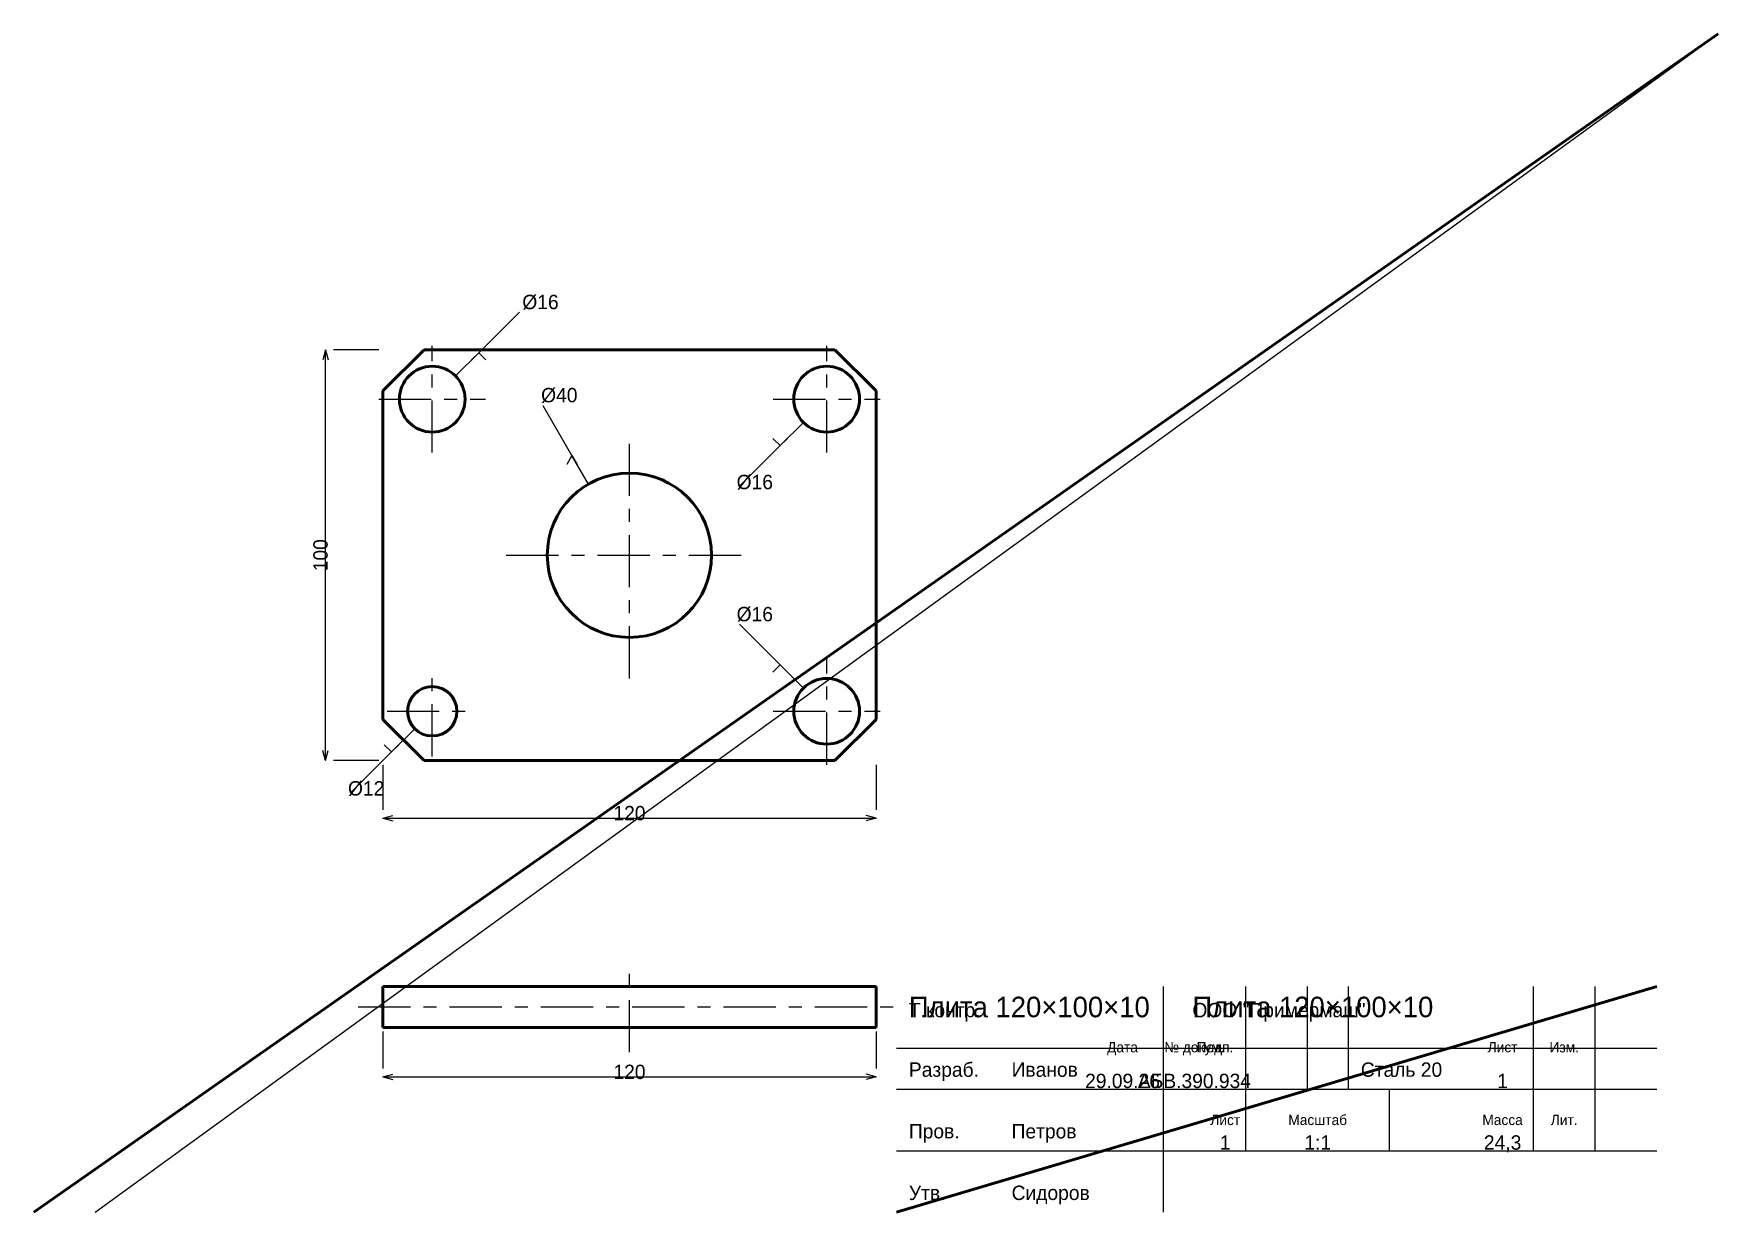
# Model space of a CAD drawing. Header units: millimetres. Extents: x 5 to 415, y 5 to 292.
import ezdxf
from ezdxf.enums import TextEntityAlignment as Align

# ---------------------------------------------------------------- set-up
doc = ezdxf.new("R2010")
doc.units = ezdxf.units.MM
doc.linetypes.add('CENTER', pattern=[22.225, 12.7, -3.175, 3.175, -3.175])
doc.linetypes.add('DASHED', pattern=[9, 6, -3])
for name, color, linetype, lineweight in [('AXIS', 7, 'CENTER', 25), ('DIMS', 7, 'CONTINUOUS', 25), ('MAIN', 7, 'CONTINUOUS', 50), ('TEXT', 7, 'CONTINUOUS', 25), ('THIN', 7, 'CONTINUOUS', 25)]:
    doc.layers.add(name, color=color, linetype=linetype, lineweight=lineweight)

msp = doc.modelspace()

# ---------------------------------------------------------------- linework, layer by layer
at = {"layer": 'AXIS', "linetype": 'CENTER', "lineweight": 25}
for p, q in [((102, 190), (102, 216)), ((198, 190), (198, 216)), ((89, 203), (115, 203)), ((185, 203), (211, 203)), ((150, 135), (150, 195)), ((120, 165), (180, 165)), ((198, 114), (198, 140)), ((102, 116), (102, 138)), ((91, 127), (113, 127)), ((185, 127), (211, 127)), ((150, 44), (150, 66)), ((84, 55), (216, 55))]:
    msp.add_line(p, q, dxfattribs=at)
at = {"layer": 'DIMS', "linetype": 'CONTINUOUS', "lineweight": 25}
for p, q in [((113.314, 214.314), (123.213, 224.213)), ((76, 215), (75.353, 212.585)), ((76, 115), (76, 215)), ((76, 215), (76.647, 212.585)), ((89, 215), (78, 215)), ((107.657, 208.657), (113.314, 214.314)), ((113.314, 214.314), (111.546, 212.546)), ((113.314, 214.314), (115.081, 212.546)), ((136, 189.249), (129, 201.373)), ((192.343, 197.343), (186.686, 191.686)), ((186.686, 191.686), (184.919, 193.454)), ((186.686, 191.686), (188.454, 193.454)), ((136, 189.249), (134.75, 187.084)), ((140, 182.321), (136, 189.249)), ((136, 189.249), (137.25, 187.084)), ((186.686, 191.686), (176.787, 181.787)), ((186.686, 138.314), (176.787, 148.213)), ((186.686, 138.314), (184.919, 136.546)), ((192.343, 132.657), (186.686, 138.314)), ((186.686, 138.314), (188.454, 136.546)), ((97.757, 122.757), (92.101, 117.101)), ((76, 115), (75.353, 117.415)), ((76, 115), (76.647, 117.415)), ((89, 115), (78, 115)), ((92.101, 117.101), (82.201, 107.201)), ((92.101, 117.101), (90.333, 118.868)), ((92.101, 117.101), (93.868, 118.868)), ((90, 114), (90, 103)), ((210, 114), (210, 103)), ((90, 101), (92.415, 101.647)), ((90, 101), (210, 101)), ((90, 101), (92.415, 100.353)), ((210, 101), (207.585, 101.647)), ((210, 101), (207.585, 100.353)), ((90, 49), (90, 40)), ((210, 49), (210, 40)), ((90, 38), (92.415, 38.647)), ((90, 38), (210, 38)), ((90, 38), (92.415, 37.353)), ((210, 38), (207.585, 38.647)), ((210, 38), (207.585, 37.353))]:
    msp.add_line(p, q, dxfattribs=at)
at = {"layer": 'MAIN', "linetype": 'CONTINUOUS', "lineweight": 50}
for p, q in [((5, 5), (415, 292)), ((100, 215), (90, 205)), ((200, 215), (100, 215)), ((210, 205), (200, 215)), ((90, 205), (90, 125)), ((210, 125), (210, 205)), ((90, 125), (100, 115)), ((200, 115), (210, 125)), ((100, 115), (200, 115)), ((90, 60), (210, 60)), ((90, 50), (90, 60)), ((210, 50), (210, 60)), ((215, 5), (400, 60)), ((90, 50), (210, 50))]:
    msp.add_line(p, q, dxfattribs=at)
for centre, radius in [((102, 203), 8), ((198, 203), 8), ((150, 165), 20), ((102, 127), 6), ((198, 127), 8)]:
    msp.add_circle(centre, radius, dxfattribs=at)
at = {"layer": 'THIN', "linetype": 'CONTINUOUS', "lineweight": 25}
for p, q in [((20, 5), (415, 292)), ((280, 5), (280, 60)), ((300, 35), (300, 60)), ((315, 35), (315, 60)), ((325, 35), (325, 60)), ((370, 35), (370, 60)), ((385, 35), (385, 60)), ((215, 45), (400, 45)), ((215, 35), (400, 35)), ((300, 20), (300, 35)), ((335, 20), (335, 35)), ((370, 20), (370, 35)), ((385, 20), (385, 35)), ((215, 20), (400, 20))]:
    msp.add_line(p, q, dxfattribs=at)
at = {"layer": 'THIN', "linetype": 'DASHED', "lineweight": 25}
for p, q in [((90, 60), (102, 60)), ((198, 60), (210, 60)), ((90, 50), (102, 50)), ((198, 50), (210, 50))]:
    msp.add_line(p, q, dxfattribs=at)

# ---------------------------------------------------------------- texts
at = {"layer": 'DIMS', "linetype": 'CONTINUOUS', "lineweight": 25}
for s, p in [('%%c16', (123.92, 224.92)), ('%%c40', (128.5, 202.239)), ('%%c16', (176.08, 181.08)), ('%%c16', (176.08, 148.92)), ('%%c12', (81.494, 106.494))]:
    msp.add_text(s, height=3.5, dxfattribs=at).set_placement(p)
msp.add_text('100', height=3.5, rotation=90, dxfattribs=at).set_placement((74.8, 165), align=Align.MIDDLE_CENTER)
for p in [(150, 102.2), (150, 39.2)]:
    msp.add_text('120', height=3.5, dxfattribs=at).set_placement(p, align=Align.MIDDLE_CENTER)
at = {"layer": 'TEXT', "linetype": 'CONTINUOUS', "lineweight": 25}
for s, height, p in [('Плита 120×100×10', 5, (218, 52.5)), ('Плита 120×100×10', 5, (287, 52.5)), ('Т.контр.', 3.5, (218, 52.5)), ('ООО "Примермаш"', 3.5, (287, 52.5)), ('Разраб.', 3.5, (218, 38)), ('Иванов', 3.5, (243, 38)), ('Сталь 20', 3.5, (328, 38)), ('Пров.', 3.5, (218, 23)), ('Петров', 3.5, (243, 23)), ('Утв.', 3.5, (218, 8)), ('Сидоров', 3.5, (243, 8))]:
    msp.add_text(s, height=height, dxfattribs=at).set_placement(p)
for s, height, p in [('Дата', 2.5, (270, 45.2)), ('№ докум.', 2.5, (287.5, 45.2)), ('Подп.', 2.5, (292.5, 45.2)), ('Лист', 2.5, (362.5, 45.2)), ('Изм.', 2.5, (377.5, 45.2)), ('29.09.26', 3.5, (270, 37)), ('АБВ.390.934', 3.5, (287.5, 37)), ('1', 3.5, (362.5, 37)), ('Лист', 2.5, (295, 27.5)), ('Масштаб', 2.5, (317.5, 27.5)), ('Масса', 2.5, (362.5, 27.5)), ('Лит.', 2.5, (377.5, 27.5)), ('1', 3.5, (295, 22)), ('1:1', 3.5, (317.5, 22)), ('24,3', 3.5, (362.5, 22))]:
    msp.add_text(s, height=height, dxfattribs=at).set_placement(p, align=Align.MIDDLE_CENTER)

doc.saveas('drawing.dxf')
